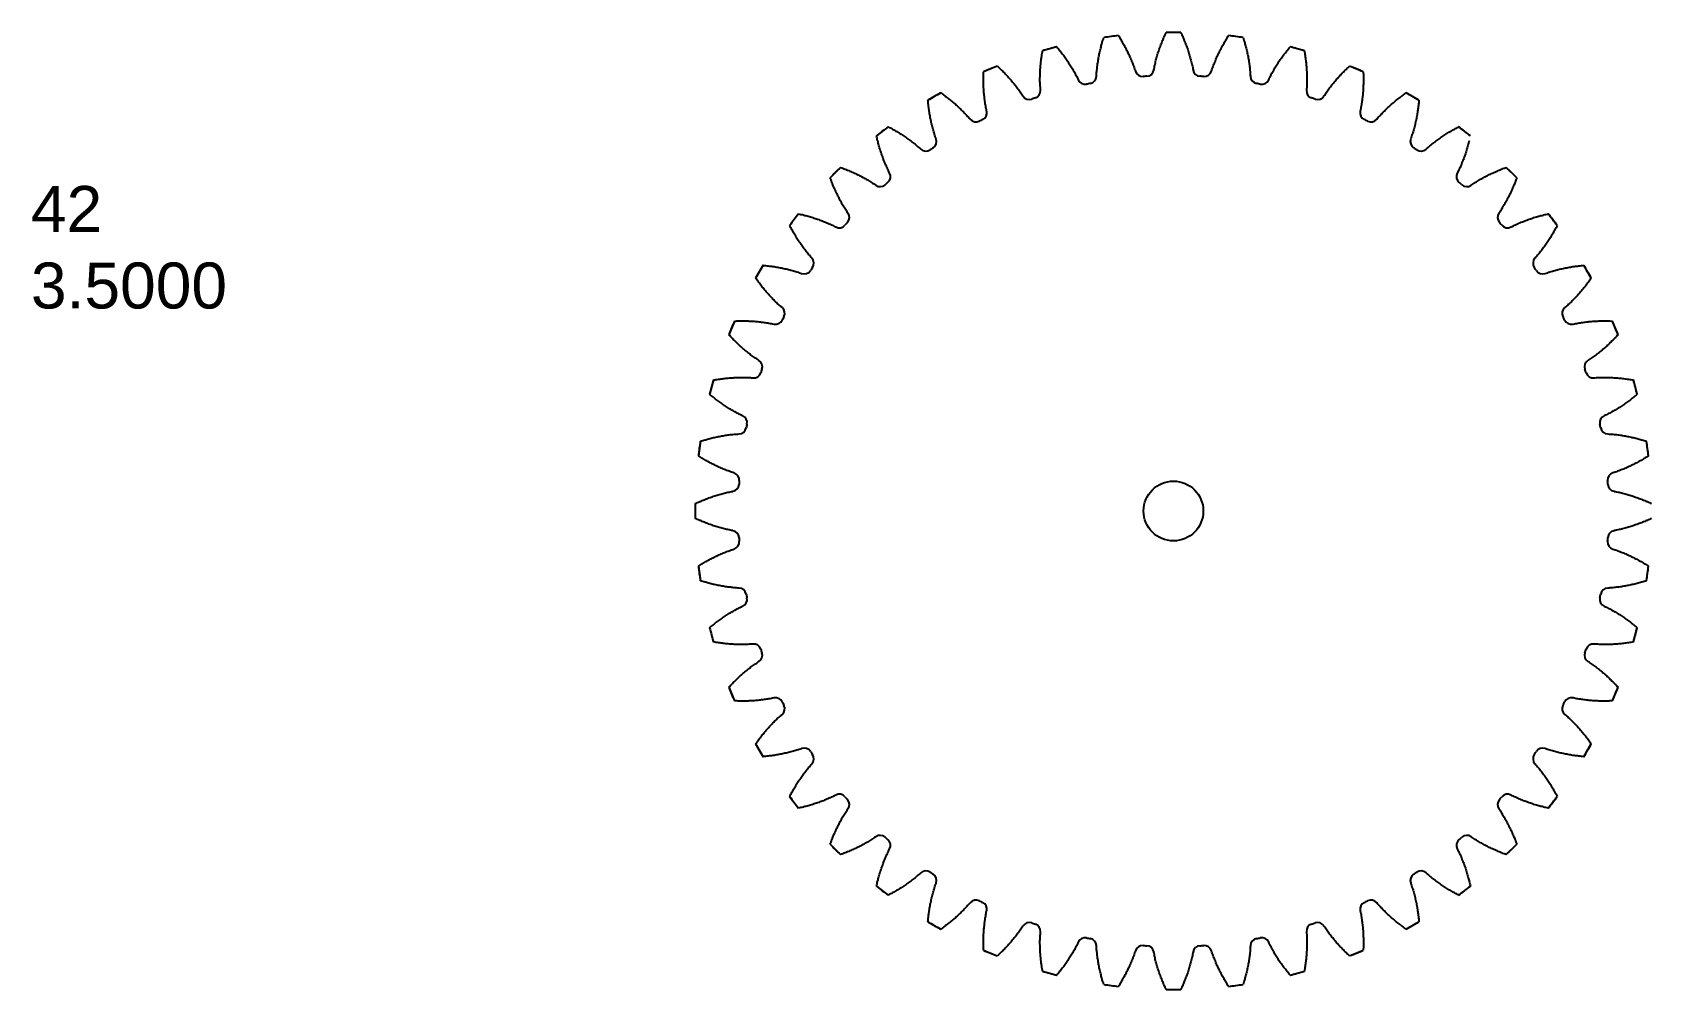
# Model space of a CAD drawing. Header units: inches. Extents: x 0.9 to 97.5, y -1.2 to 16.7.
# Drawn here: x 39.53 to 46.59, y 11.19 to 15.36 of the extents above; entities that cross this region are included whole.
import ezdxf

# ---------------------------------------------------------------- set-up
doc = ezdxf.new("R2010")
doc.units = ezdxf.units.IN
doc.header["$MEASUREMENT"] = 0
doc.styles.get("Standard").update_dxf_attribs({"font": 'arial.ttf'})

msp = doc.modelspace()

# ---------------------------------------------------------------- linework, layer by layer
at = {"color": 7, "linetype": 'Continuous'}
for p, q in [((44.2642, 15.3469), (44.2004, 15.3385)), ((44.5364, 15.3605), (44.472, 15.3605)), ((44.808, 15.3385), (44.7442, 15.3469)), ((43.9962, 15.2979), (43.934, 15.2812)), ((45.0745, 15.2812), (45.0123, 15.2979)), ((43.7368, 15.2143), (43.6773, 15.1896)), ((45.3311, 15.1896), (45.2716, 15.2143)), ((43.4906, 15.0975), (43.4348, 15.0653)), ((45.5736, 15.0653), (45.5179, 15.0975)), ((43.2617, 14.9497), (43.2106, 14.9104)), ((45.7979, 14.9104), (45.7468, 14.9497)), ((43.054, 14.7732), (43.0085, 14.7276)), ((46, 14.7276), (45.9544, 14.7732)), ((46.1764, 14.52), (46.1372, 14.5711)), ((42.7163, 14.3469), (42.6841, 14.2911)), ((46.3243, 14.2911), (46.2921, 14.3469)), ((42.592, 14.1043), (42.5674, 14.0448)), ((46.4411, 14.0448), (46.4164, 14.1043)), ((42.5004, 13.8477), (42.4838, 13.7855)), ((46.5247, 13.7855), (46.508, 13.8477)), ((42.4432, 13.5813), (42.4347, 13.5174)), ((46.5737, 13.5174), (46.5653, 13.5813)), ((42.4347, 13.0375), (42.4432, 12.9736)), ((46.5653, 12.9736), (46.5737, 13.0375)), ((46.508, 12.7072), (46.5247, 12.7694)), ((42.5674, 12.51), (42.592, 12.4505)), ((46.4164, 12.4505), (46.4411, 12.51)), ((42.6841, 12.2638), (42.7163, 12.208)), ((46.2921, 12.208), (46.3243, 12.2638)), ((42.832, 12.0349), (42.8712, 11.9838)), ((46.1372, 11.9838), (46.1764, 12.0349)), ((43.0085, 11.8272), (43.054, 11.7817)), ((45.9544, 11.7817), (46, 11.8272)), ((43.2106, 11.6444), (43.2617, 11.6052)), ((45.7468, 11.6052), (45.7979, 11.6444)), ((43.4348, 11.4895), (43.4906, 11.4573)), ((45.5179, 11.4573), (45.5736, 11.4895)), ((43.6773, 11.3652), (43.7368, 11.3406)), ((45.2716, 11.3406), (45.3311, 11.3652)), ((43.934, 11.2737), (43.9962, 11.257)), ((44.2004, 11.2164), (44.2642, 11.208)), ((44.7442, 11.208), (44.808, 11.2164)), ((45.0123, 11.257), (45.0745, 11.2737)), ((44.472, 11.1943), (44.5364, 11.1943))]:
    msp.add_line(p, q, dxfattribs=at)
msp.add_circle((44.5042, 13.2774), 0.13)
for centre, radius, start, end in [((44.5042, 13.2774), 2.0833, 96.6143, 98.3857), ((44.5042, 13.2774), 2.0833, 89.1143, 90.8857), ((44.5042, 13.2774), 2.0833, 81.6143, 83.3857), ((44.5042, 13.2774), 2.0833, 104.1143, 105.8857), ((44.5042, 13.2774), 2.0833, 74.1143, 75.8857), ((44.5042, 13.2774), 2.0833, 111.6143, 113.3857), ((44.1363, 15.1705), 0.0325, 280.9984, 357.54899), ((44.3696, 15.2012), 0.0325, 197.45101, 274.0016), ((44.5042, 13.2774), 1.896, 93.4984, 94.0016), ((44.3865, 15.2023), 0.0325, 273.4984, 350.04899), ((44.6219, 15.2023), 0.0325, 189.95101, 266.5016), ((44.5042, 13.2774), 1.896, 85.9984, 86.5016), ((44.6388, 15.2012), 0.0325, 265.9984, 342.54899), ((44.8721, 15.1705), 0.0325, 182.45101, 259.0016), ((44.5042, 13.2774), 2.0833, 66.6143, 68.3857), ((44.5042, 13.2774), 2.0833, 119.1143, 120.8857), ((43.8923, 15.1063), 0.0325, 288.4984, 5.04899), ((44.1197, 15.1672), 0.0325, 204.95101, 281.5016), ((44.5042, 13.2774), 1.896, 100.9984, 101.5016), ((44.5042, 13.2774), 1.896, 78.4984, 79.0016), ((44.8887, 15.1672), 0.0325, 258.4984, 335.04899), ((45.1161, 15.1063), 0.0325, 174.95101, 251.5016), ((44.5042, 13.2774), 2.0833, 59.1143, 60.8857), ((43.8763, 15.1008), 0.0325, 212.45101, 289.0016), ((44.5042, 13.2774), 1.896, 108.4984, 109.0016), ((44.5042, 13.2774), 1.896, 70.9984, 71.5016), ((45.1321, 15.1008), 0.0325, 250.9984, 327.54899), ((43.6437, 15.0033), 0.0325, 219.95101, 296.5016), ((44.5042, 13.2774), 1.896, 115.9984, 116.5016), ((43.6589, 15.0108), 0.0325, 295.9984, 12.54899), ((45.3496, 15.0108), 0.0325, 167.45101, 244.0016), ((44.5042, 13.2774), 1.896, 63.4984, 64.0016), ((45.3648, 15.0033), 0.0325, 243.4984, 320.04899), ((44.5042, 13.2774), 2.0833, 126.6143, 128.3857), ((43.4399, 14.8856), 0.0325, 303.4984, 20.04899), ((45.5686, 14.8856), 0.0325, 159.95101, 236.5016), ((44.5042, 13.2774), 2.0833, 51.6143, 53.3857), ((43.4258, 14.8762), 0.0325, 227.45101, 304.0016), ((44.5042, 13.2774), 1.896, 123.4984, 124.0016), ((44.5042, 13.2774), 1.896, 55.9984, 56.5016), ((45.5827, 14.8762), 0.0325, 235.9984, 312.54899), ((44.5042, 13.2774), 2.0833, 134.1143, 135.8857), ((43.239, 14.7329), 0.0325, 310.9984, 27.54899), ((45.7694, 14.7329), 0.0325, 152.45101, 229.0016), ((44.5042, 13.2774), 2.0833, 44.1143, 45.8857), ((43.2263, 14.7218), 0.0325, 234.95101, 311.5016), ((44.5042, 13.2774), 1.896, 130.9984, 131.5016), ((44.5042, 13.2774), 1.896, 48.4984, 49.0016), ((45.7821, 14.7218), 0.0325, 228.4984, 305.04899), ((44.5042, 13.2774), 2.0833, 141.6143, 143.3857), ((44.5042, 13.2774), 1.896, 138.4984, 139.0016), ((43.0599, 14.5553), 0.0325, 318.4984, 35.04899), ((45.9485, 14.5553), 0.0325, 144.95101, 221.5016), ((44.5042, 13.2774), 1.896, 40.9984, 41.5016), ((44.5042, 13.2774), 2.0833, 36.6143, 38.3857), ((43.0487, 14.5426), 0.0325, 242.45101, 319.0016), ((45.9597, 14.5426), 0.0325, 220.9984, 297.54899), ((44.5042, 13.2774), 2.0833, 149.1143, 150.8857), ((42.896, 14.3418), 0.0325, 249.95101, 326.5016), ((44.5042, 13.2774), 1.896, 145.9984, 146.5016), ((42.9054, 14.3559), 0.0325, 325.9984, 42.54899), ((46.103, 14.3559), 0.0325, 137.45101, 214.0016), ((44.5042, 13.2774), 1.896, 33.4984, 34.0016), ((46.1124, 14.3418), 0.0325, 213.4984, 290.04899), ((44.5042, 13.2774), 2.0833, 29.1143, 30.8857), ((42.7709, 14.1228), 0.0325, 257.45101, 334.0016), ((42.7784, 14.138), 0.0325, 333.4984, 50.04899), ((44.5042, 13.2774), 1.896, 153.4984, 154.0016), ((46.2301, 14.138), 0.0325, 129.95101, 206.5016), ((44.5042, 13.2774), 1.896, 25.9984, 26.5016), ((46.2376, 14.1228), 0.0325, 205.9984, 282.54899), ((44.5042, 13.2774), 2.0833, 156.6143, 158.3857), ((44.5042, 13.2774), 2.0833, 21.6143, 23.3857), ((42.6808, 13.9053), 0.0325, 340.9984, 57.54899), ((46.3276, 13.9053), 0.0325, 122.45101, 199.0016), ((44.5042, 13.2774), 2.0833, 164.1143, 165.8857), ((42.6754, 13.8893), 0.0325, 264.95101, 341.5016), ((44.5042, 13.2774), 1.896, 160.9984, 161.5016), ((44.5042, 13.2774), 1.896, 18.4984, 19.0016), ((46.3331, 13.8893), 0.0325, 198.4984, 275.04899), ((44.5042, 13.2774), 2.0833, 14.1143, 15.8857), ((42.6144, 13.662), 0.0325, 348.4984, 65.04899), ((46.394, 13.662), 0.0325, 114.95101, 191.5016), ((42.6111, 13.6454), 0.0325, 272.45101, 349.0016), ((44.5042, 13.2774), 1.896, 168.4984, 169.0016), ((44.5042, 13.2774), 1.896, 10.9984, 11.5016), ((46.3973, 13.6454), 0.0325, 190.9984, 267.54899), ((44.5042, 13.2774), 2.0833, 171.6143, 173.3857), ((44.5042, 13.2774), 2.0833, 6.6143, 8.3857), ((42.5804, 13.412), 0.0325, 355.9984, 72.54899), ((44.5042, 13.2774), 1.896, 175.9984, 176.5016), ((46.428, 13.412), 0.0325, 107.45101, 184.0016), ((44.5042, 13.2774), 1.896, 3.4984, 4.0016), ((42.5793, 13.3951), 0.0325, 279.95101, 356.5016), ((46.4291, 13.3951), 0.0325, 183.4984, 260.04899), ((44.5042, 13.2774), 2.0833, 179.1143, 180.8857), ((42.5793, 13.1598), 0.0325, 3.4984, 80.04899), ((46.4291, 13.1598), 0.0325, 99.95101, 176.5016), ((42.5804, 13.1429), 0.0325, 287.45101, 4.0016), ((44.5042, 13.2774), 1.896, 183.4984, 184.0016), ((46.428, 13.1429), 0.0325, 175.9984, 252.54899), ((44.5042, 13.2774), 1.896, 355.9984, 356.5016), ((44.5042, 13.2774), 2.0833, 186.6143, 188.3857), ((44.5042, 13.2774), 2.0833, 351.6143, 353.3857), ((42.6111, 12.9095), 0.0325, 10.9984, 87.54899), ((44.5042, 13.2774), 1.896, 190.9984, 191.5016), ((44.5042, 13.2774), 1.896, 348.4984, 349.0016), ((46.3973, 12.9095), 0.0325, 92.45101, 169.0016), ((42.6144, 12.8929), 0.0325, 294.95101, 11.5016), ((46.394, 12.8929), 0.0325, 168.4984, 245.04899), ((44.5042, 13.2774), 2.0833, 194.1143, 195.8857), ((44.5042, 13.2774), 2.0833, 344.1143, 345.8857), ((42.6754, 12.6656), 0.0325, 18.4984, 95.04899), ((46.3331, 12.6656), 0.0325, 84.95101, 161.5016), ((42.6808, 12.6495), 0.0325, 302.45101, 19.0016), ((44.5042, 13.2774), 1.896, 198.4984, 199.0016), ((46.3276, 12.6495), 0.0325, 160.9984, 237.54899), ((44.5042, 13.2774), 1.896, 340.9984, 341.5016), ((44.5042, 13.2774), 2.0833, 201.6143, 203.3857), ((44.5042, 13.2774), 2.0833, 336.6143, 338.3857), ((42.7709, 12.4321), 0.0325, 25.9984, 102.54899), ((42.7784, 12.4169), 0.0325, 309.95101, 26.5016), ((44.5042, 13.2774), 1.896, 205.9984, 206.5016), ((46.2301, 12.4169), 0.0325, 153.4984, 230.04899), ((44.5042, 13.2774), 1.896, 333.4984, 334.0016), ((46.2376, 12.4321), 0.0325, 77.45101, 154.0016), ((44.5042, 13.2774), 2.0833, 209.1143, 210.8857), ((42.896, 12.2131), 0.0325, 33.4984, 110.04899), ((44.5042, 13.2774), 1.896, 213.4984, 214.0016), ((42.9054, 12.199), 0.0325, 317.45101, 34.0016), ((46.103, 12.199), 0.0325, 145.9984, 222.54899), ((44.5042, 13.2774), 1.896, 325.9984, 326.5016), ((46.1124, 12.2131), 0.0325, 69.95101, 146.5016), ((44.5042, 13.2774), 2.0833, 329.1143, 330.8857), ((44.5042, 13.2774), 2.0833, 216.6143, 218.3857), ((43.0487, 12.0123), 0.0325, 40.9984, 117.54899), ((44.5042, 13.2774), 1.896, 220.9984, 221.5016), ((43.0599, 11.9995), 0.0325, 324.95101, 41.5016), ((45.9485, 11.9995), 0.0325, 138.4984, 215.04899), ((44.5042, 13.2774), 1.896, 318.4984, 319.0016), ((45.9597, 12.0123), 0.0325, 62.45101, 139.0016), ((44.5042, 13.2774), 2.0833, 321.6143, 323.3857), ((43.2263, 11.8331), 0.0325, 48.4984, 125.04899), ((44.5042, 13.2774), 1.896, 228.4984, 229.0016), ((44.5042, 13.2774), 1.896, 310.9984, 311.5016), ((45.7821, 11.8331), 0.0325, 54.95101, 131.5016), ((44.5042, 13.2774), 2.0833, 224.1143, 225.8857), ((43.239, 11.8219), 0.0325, 332.45101, 49.0016), ((45.7694, 11.8219), 0.0325, 130.9984, 207.54899), ((44.5042, 13.2774), 2.0833, 314.1143, 315.8857), ((43.4258, 11.6787), 0.0325, 55.9984, 132.54899), ((45.5827, 11.6787), 0.0325, 47.45101, 124.0016), ((44.5042, 13.2774), 2.0833, 231.6143, 233.3857), ((44.5042, 13.2774), 1.896, 235.9984, 236.5016), ((43.4399, 11.6693), 0.0325, 339.95101, 56.5016), ((45.5686, 11.6693), 0.0325, 123.4984, 200.04899), ((44.5042, 13.2774), 1.896, 303.4984, 304.0016), ((44.5042, 13.2774), 2.0833, 306.6143, 308.3857), ((43.6437, 11.5516), 0.0325, 63.4984, 140.04899), ((44.5042, 13.2774), 1.896, 243.4984, 244.0016), ((43.6589, 11.5441), 0.0325, 347.45101, 64.0016), ((45.3496, 11.5441), 0.0325, 115.9984, 192.54899), ((44.5042, 13.2774), 1.896, 295.9984, 296.5016), ((45.3648, 11.5516), 0.0325, 39.95101, 116.5016), ((44.5042, 13.2774), 2.0833, 239.1143, 240.8857), ((43.8763, 11.454), 0.0325, 70.9984, 147.54899), ((44.5042, 13.2774), 1.896, 250.9984, 251.5016), ((43.8923, 11.4486), 0.0325, 354.95101, 71.5016), ((45.1161, 11.4486), 0.0325, 108.4984, 185.04899), ((44.5042, 13.2774), 1.896, 288.4984, 289.0016), ((45.1321, 11.454), 0.0325, 32.45101, 109.0016), ((44.5042, 13.2774), 2.0833, 299.1143, 300.8857), ((44.5042, 13.2774), 2.0833, 246.6143, 248.3857), ((44.1197, 11.3877), 0.0325, 78.4984, 155.04899), ((44.5042, 13.2774), 1.896, 258.4984, 259.0016), ((44.1363, 11.3844), 0.0325, 2.45101, 79.0016), ((44.3696, 11.3536), 0.0325, 85.9984, 162.54899), ((44.5042, 13.2774), 1.896, 265.9984, 266.5016), ((44.3865, 11.3525), 0.0325, 9.95101, 86.5016), ((44.6219, 11.3525), 0.0325, 93.4984, 170.04899), ((44.5042, 13.2774), 1.896, 273.4984, 274.0016), ((44.6388, 11.3536), 0.0325, 17.45101, 94.0016), ((44.8721, 11.3844), 0.0325, 100.9984, 177.54899), ((44.5042, 13.2774), 1.896, 280.9984, 281.5016), ((44.8887, 11.3877), 0.0325, 24.95101, 101.5016), ((44.5042, 13.2774), 2.0833, 291.6143, 293.3857), ((44.5042, 13.2774), 2.0833, 254.1143, 255.8857), ((44.5042, 13.2774), 2.0833, 261.6143, 263.3857), ((44.5042, 13.2774), 2.0833, 276.6143, 278.3857), ((44.5042, 13.2774), 2.0833, 284.1143, 285.8857), ((44.5042, 13.2774), 2.0833, 269.1143, 270.8857)]:
    msp.add_arc(centre, radius, start, end, dxfattribs=at)
for points, start_tangent, end_tangent in [([(44.1688, 15.1691), (44.1688, 15.1699), (44.1703, 15.1913), (44.1726, 15.2127), (44.1756, 15.234), (44.1792, 15.2552), (44.1836, 15.2762), (44.1887, 15.2971), (44.1939, 15.3165)], (0.003204, 0.074859), (0.020297, 0.072085)), ([(44.1939, 15.3165), (44.1943, 15.3179), (44.2004, 15.3385)], (0.003114, 0.01106), (0.003385, 0.01098)), ([(44.2642, 15.3469), (44.2755, 15.3286), (44.2762, 15.3273)], (0.006112, -0.00973), (0.005871, -0.009877)), ([(44.2762, 15.3273), (44.2863, 15.31), (44.2965, 15.2911), (44.3062, 15.2719), (44.3153, 15.2524), (44.3237, 15.2326), (44.3314, 15.2125), (44.3384, 15.1922), (44.3386, 15.1915)], (0.038263, -0.064376), (0.02247, -0.071479)), ([(44.4185, 15.1967), (44.4187, 15.1975), (44.423, 15.2185), (44.428, 15.2394), (44.4337, 15.2601), (44.4402, 15.2807), (44.4473, 15.301), (44.455, 15.321), (44.4627, 15.3395)], (0.012948, 0.0738), (0.029532, 0.068819)), ([(44.4627, 15.3395), (44.4633, 15.3409), (44.472, 15.3605)], (0.004531, 0.010559), (0.004789, 0.010444)), ([(44.5364, 15.3605), (44.5452, 15.3409), (44.5457, 15.3395)], (0.004789, -0.010444), (0.004531, -0.010559)), ([(44.5457, 15.3395), (44.5534, 15.321), (44.5612, 15.301), (44.5683, 15.2807), (44.5747, 15.2601), (44.5804, 15.2394), (44.5855, 15.2185), (44.5898, 15.1975), (44.5899, 15.1967)], (0.029532, -0.068819), (0.012948, -0.0738)), ([(44.6698, 15.1915), (44.67, 15.1922), (44.677, 15.2125), (44.6848, 15.2326), (44.6931, 15.2524), (44.7022, 15.2719), (44.7119, 15.2911), (44.7222, 15.31), (44.7322, 15.3273)], (0.02247, 0.071479), (0.038263, 0.064376)), ([(44.7322, 15.3273), (44.733, 15.3286), (44.7442, 15.3469)], (0.005871, 0.009877), (0.006112, 0.00973)), ([(44.808, 15.3385), (44.8141, 15.3179), (44.8145, 15.3165)], (0.003385, -0.01098), (0.003114, -0.01106)), ([(44.8145, 15.3165), (44.8197, 15.2971), (44.8248, 15.2762), (44.8292, 15.2552), (44.8329, 15.234), (44.8359, 15.2127), (44.8381, 15.1913), (44.8396, 15.1699), (44.8397, 15.1691)], (0.020297, -0.072085), (0.003204, -0.074859)), ([(43.9247, 15.1092), (43.9247, 15.1099), (43.9234, 15.1314), (43.9228, 15.1528), (43.923, 15.1743), (43.9239, 15.1958), (43.9255, 15.2173), (43.9278, 15.2387), (43.9304, 15.2585)], (-0.006594, 0.074637), (0.010714, 0.074118)), ([(43.9304, 15.2585), (43.9306, 15.26), (43.934, 15.2812)], (0.001644, 0.011372), (0.001923, 0.011328)), ([(43.9962, 15.2979), (44.0097, 15.2812), (44.0106, 15.28)], (0.007329, -0.008849), (0.00711, -0.009027)), ([(44.0106, 15.28), (44.0228, 15.2641), (44.0355, 15.2467), (44.0476, 15.229), (44.0591, 15.2108), (44.07, 15.1923), (44.0803, 15.1734), (44.0899, 15.1542), (44.0902, 15.1535)], (0.046338, -0.058831), (0.031608, -0.067934)), ([(44.9182, 15.1535), (44.9185, 15.1542), (44.9281, 15.1734), (44.9384, 15.1923), (44.9493, 15.2108), (44.9608, 15.229), (44.9729, 15.2467), (44.9856, 15.2641), (44.9978, 15.28)], (0.031608, 0.067934), (0.046338, 0.058831)), ([(44.9978, 15.28), (44.9987, 15.2812), (45.0123, 15.2979)], (0.00711, 0.009027), (0.007329, 0.008849)), ([(45.0745, 15.2812), (45.0778, 15.26), (45.078, 15.2585)], (0.001923, -0.011328), (0.001644, -0.011372)), ([(45.078, 15.2585), (45.0807, 15.2387), (45.0829, 15.2173), (45.0845, 15.1958), (45.0854, 15.1743), (45.0856, 15.1528), (45.0851, 15.1314), (45.0838, 15.1099), (45.0837, 15.1092)], (0.010714, -0.074118), (-0.006594, -0.074637)), ([(43.6906, 15.0178), (43.6904, 15.0186), (43.6863, 15.0397), (43.683, 15.0609), (43.6804, 15.0823), (43.6784, 15.1037), (43.6772, 15.1251), (43.6767, 15.1466), (43.6767, 15.1667)], (-0.01628, 0.073137), (0.000948, 0.074882)), ([(43.6767, 15.1667), (43.6767, 15.1681), (43.6773, 15.1896)], (0.000146, 0.011489), (0.000428, 0.011482)), ([(43.7368, 15.2143), (43.7524, 15.1995), (43.7535, 15.1984)], (0.008422, -0.007816), (0.008227, -0.008021)), ([(43.7535, 15.1984), (43.7676, 15.1843), (43.7825, 15.1687), (43.7968, 15.1527), (43.8106, 15.1362), (43.8238, 15.1192), (43.8364, 15.1019), (43.8485, 15.084), (43.8489, 15.0834)], (0.05362, -0.052279), (0.040204, -0.063227)), ([(45.1595, 15.0834), (45.16, 15.084), (45.172, 15.1019), (45.1846, 15.1192), (45.1979, 15.1362), (45.2117, 15.1527), (45.226, 15.1687), (45.2408, 15.1843), (45.255, 15.1984)], (0.040204, 0.063227), (0.05362, 0.052279)), ([(45.255, 15.1984), (45.256, 15.1995), (45.2716, 15.2143)], (0.008227, 0.008021), (0.008422, 0.007816)), ([(45.3317, 15.1667), (45.3317, 15.1466), (45.3312, 15.1251), (45.33, 15.1037), (45.3281, 15.0823), (45.3254, 15.0609), (45.3221, 15.0397), (45.318, 15.0186), (45.3178, 15.0178)], (0.000948, -0.074882), (-0.01628, -0.073137)), ([(45.3311, 15.1896), (45.3317, 15.1681), (45.3317, 15.1667)], (0.000428, -0.011482), (0.000146, -0.011489)), ([(43.4906, 15.0975), (43.508, 15.0849), (43.5091, 15.084)], (0.00937, -0.00665), (0.009204, -0.006879)), ([(45.4993, 15.084), (45.5005, 15.0849), (45.5179, 15.0975)], (0.009204, 0.006879), (0.00937, 0.00665)), ([(43.4372, 15.0425), (43.437, 15.0439), (43.4348, 15.0653)], (-0.001355, 0.01141), (-0.001074, 0.01144)), ([(43.4704, 14.8968), (43.4701, 14.8975), (43.4633, 14.9178), (43.4572, 14.9385), (43.4518, 14.9593), (43.4471, 14.9803), (43.4431, 15.0014), (43.4398, 15.0226), (43.4372, 15.0425)], (-0.025687, 0.070387), (-0.008834, 0.074366)), ([(43.5091, 15.084), (43.525, 15.0718), (43.5418, 15.0583), (43.5581, 15.0443), (43.5739, 15.0297), (43.5892, 15.0147), (43.604, 14.9991), (43.6183, 14.983), (43.6188, 14.9824)], (0.059986, -0.044833), (0.048113, -0.057439)), ([(45.3897, 14.9824), (45.3901, 14.983), (45.4044, 14.9991), (45.4192, 15.0147), (45.4345, 15.0297), (45.4504, 15.0443), (45.4667, 15.0583), (45.4834, 15.0718), (45.4993, 15.084)], (0.048113, 0.057439), (0.059986, 0.044833)), ([(45.5712, 15.0425), (45.5686, 15.0226), (45.5653, 15.0014), (45.5613, 14.9803), (45.5566, 14.9593), (45.5512, 14.9385), (45.5451, 14.9178), (45.5383, 14.8975), (45.5381, 14.8968)], (-0.008834, -0.074366), (-0.025687, -0.070387)), ([(45.5736, 15.0653), (45.5714, 15.0439), (45.5712, 15.0425)], (-0.001074, -0.01144), (-0.001355, -0.01141)), ([(43.216, 14.8881), (43.2156, 14.8895), (43.2106, 14.9104)], (-0.002833, 0.011136), (-0.002558, 0.011201)), ([(43.2679, 14.748), (43.2675, 14.7486), (43.2581, 14.7679), (43.2494, 14.7876), (43.2413, 14.8075), (43.2339, 14.8277), (43.2272, 14.8481), (43.2211, 14.8688), (43.216, 14.8881)], (-0.034654, 0.066432), (-0.018465, 0.072576)), ([(43.2617, 14.9497), (43.2806, 14.9394), (43.2818, 14.9387)], (0.010158, -0.00537), (0.010023, -0.005619)), ([(43.2818, 14.9387), (43.2992, 14.9287), (43.3175, 14.9175), (43.3355, 14.9057), (43.3531, 14.8933), (43.3703, 14.8804), (43.387, 14.8669), (43.4032, 14.8528), (43.4038, 14.8523)], (0.065324, -0.03662), (0.055199, -0.050667)), ([(45.6046, 14.8523), (45.6052, 14.8528), (45.6214, 14.8669), (45.6381, 14.8804), (45.6553, 14.8933), (45.6729, 14.9057), (45.6909, 14.9175), (45.7092, 14.9287), (45.7266, 14.9387)], (0.055199, 0.050667), (0.065324, 0.03662)), ([(45.7266, 14.9387), (45.7279, 14.9394), (45.7468, 14.9497)], (0.010023, 0.005619), (0.010158, 0.00537)), ([(45.7925, 14.8881), (45.7873, 14.8688), (45.7812, 14.8481), (45.7745, 14.8277), (45.7671, 14.8075), (45.7591, 14.7876), (45.7503, 14.7679), (45.7409, 14.7486), (45.7406, 14.748)], (-0.018465, -0.072576), (-0.034654, -0.066432)), ([(43.054, 14.7732), (43.0741, 14.7655), (43.0755, 14.7649)], (0.010772, -0.003999), (0.01067, -0.004262)), ([(43.0755, 14.7649), (43.094, 14.7573), (43.1136, 14.7485), (43.133, 14.7392), (43.1521, 14.7293), (43.1708, 14.7187), (43.1891, 14.7074), (43.207, 14.6956), (43.2076, 14.6951)], (0.069545, -0.02778), (0.06134, -0.043029)), ([(45.8008, 14.6951), (45.8014, 14.6956), (45.8193, 14.7074), (45.8377, 14.7187), (45.8564, 14.7293), (45.8754, 14.7392), (45.8948, 14.7485), (45.9145, 14.7573), (45.933, 14.7649)], (0.06134, 0.043029), (0.069545, 0.02778)), ([(45.933, 14.7649), (45.9343, 14.7655), (45.9544, 14.7732)], (0.01067, 0.004262), (0.010772, 0.003999)), ([(43.0167, 14.7062), (43.0162, 14.7076), (43.0085, 14.7276)], (-0.004262, 0.01067), (-0.003999, 0.010772)), ([(43.0865, 14.574), (43.0861, 14.5746), (43.0742, 14.5925), (43.063, 14.6109), (43.0524, 14.6296), (43.0424, 14.6486), (43.0331, 14.668), (43.0244, 14.6877), (43.0167, 14.7062)], (-0.043029, 0.06134), (-0.02778, 0.069545)), ([(45.9917, 14.7062), (45.9841, 14.6877), (45.9753, 14.668), (45.966, 14.6486), (45.956, 14.6296), (45.9454, 14.6109), (45.9342, 14.5925), (45.9224, 14.5746), (45.9219, 14.574)], (-0.02778, -0.069545), (-0.043029, -0.06134)), ([(46, 14.7276), (45.9922, 14.7076), (45.9917, 14.7062)], (-0.003999, -0.010772), (-0.004262, -0.01067)), ([(42.8712, 14.5711), (42.8921, 14.5661), (42.8935, 14.5657)], (0.011201, -0.002558), (0.011136, -0.002833)), ([(42.8935, 14.5657), (42.9129, 14.5605), (42.9335, 14.5544), (42.9539, 14.5477), (42.9741, 14.5403), (42.9941, 14.5323), (43.0137, 14.5235), (43.033, 14.5141), (43.0337, 14.5138)], (0.072576, -0.018465), (0.066432, -0.034654)), ([(45.9747, 14.5138), (45.9754, 14.5141), (45.9947, 14.5235), (46.0144, 14.5323), (46.0343, 14.5403), (46.0545, 14.5477), (46.0749, 14.5544), (46.0955, 14.5605), (46.1149, 14.5657)], (0.066432, 0.034654), (0.072576, 0.018465)), ([(46.1149, 14.5657), (46.1163, 14.5661), (46.1372, 14.5711)], (0.011136, 0.002833), (0.011201, 0.002558)), ([(42.843, 14.4998), (42.8423, 14.5011), (42.832, 14.52)], (-0.005619, 0.010023), (-0.00537, 0.010158)), ([(42.9294, 14.3779), (42.9289, 14.3784), (42.9148, 14.3946), (42.9013, 14.4114), (42.8883, 14.4285), (42.876, 14.4461), (42.8642, 14.4641), (42.853, 14.4824), (42.843, 14.4998)], (-0.050667, 0.055199), (-0.03662, 0.065324)), ([(46.1655, 14.4998), (46.1555, 14.4824), (46.1443, 14.4641), (46.1325, 14.4461), (46.1201, 14.4285), (46.1072, 14.4114), (46.0936, 14.3946), (46.0795, 14.3784), (46.079, 14.3779)], (-0.03662, -0.065324), (-0.050667, -0.055199)), ([(46.1764, 14.52), (46.1662, 14.5011), (46.1655, 14.4998)], (-0.00537, -0.010158), (-0.005619, -0.010023)), ([(42.7163, 14.3469), (42.7377, 14.3446), (42.7392, 14.3444)], (0.01144, -0.001074), (0.01141, -0.001355)), ([(42.7392, 14.3444), (42.759, 14.3418), (42.7803, 14.3385), (42.8014, 14.3345), (42.8224, 14.3298), (42.8432, 14.3244), (42.8638, 14.3183), (42.8842, 14.3115), (42.8849, 14.3113)], (0.074366, -0.008834), (0.070387, -0.025687)), ([(46.1235, 14.3113), (46.1242, 14.3115), (46.1446, 14.3183), (46.1652, 14.3244), (46.1861, 14.3298), (46.207, 14.3345), (46.2282, 14.3385), (46.2494, 14.3418), (46.2693, 14.3444)], (0.070387, 0.025687), (0.074366, 0.008834)), ([(46.2693, 14.3444), (46.2707, 14.3446), (46.2921, 14.3469)], (0.01141, 0.001355), (0.01144, 0.001074)), ([(42.6976, 14.2725), (42.6968, 14.2737), (42.6841, 14.2911)], (-0.006879, 0.009204), (-0.00665, 0.00937)), ([(42.7992, 14.1629), (42.7987, 14.1634), (42.7826, 14.1776), (42.767, 14.1924), (42.7519, 14.2078), (42.7373, 14.2236), (42.7233, 14.2399), (42.7098, 14.2566), (42.6976, 14.2725)], (-0.057439, 0.048113), (-0.044833, 0.059986)), ([(46.3108, 14.2725), (46.2986, 14.2566), (46.2851, 14.2399), (46.2711, 14.2236), (46.2565, 14.2078), (46.2415, 14.1924), (46.2259, 14.1776), (46.2098, 14.1634), (46.2092, 14.1629)], (-0.044833, -0.059986), (-0.057439, -0.048113)), ([(46.3243, 14.2911), (46.3117, 14.2737), (46.3108, 14.2725)], (-0.00665, -0.00937), (-0.006879, -0.009204)), ([(42.5832, 14.0282), (42.5822, 14.0292), (42.5674, 14.0448)], (-0.008021, 0.008227), (-0.007816, 0.008422)), ([(42.592, 14.1043), (42.6135, 14.1049), (42.615, 14.1049)], (0.011482, 0.000428), (0.011489, 0.000146)), ([(42.615, 14.1049), (42.635, 14.1049), (42.6565, 14.1044), (42.678, 14.1032), (42.6994, 14.1013), (42.7207, 14.0987), (42.742, 14.0953), (42.7631, 14.0912), (42.7638, 14.0911)], (0.074882, 0.000948), (0.073137, -0.01628)), ([(46.2446, 14.0911), (46.2454, 14.0912), (46.2665, 14.0953), (46.2877, 14.0987), (46.309, 14.1013), (46.3305, 14.1032), (46.3519, 14.1044), (46.3734, 14.1049), (46.3934, 14.1049)], (0.073137, 0.01628), (0.074882, -0.000948)), ([(46.3934, 14.1049), (46.3949, 14.1049), (46.4164, 14.1043)], (0.011489, -0.000146), (0.011482, -0.000428)), ([(46.4411, 14.0448), (46.4263, 14.0292), (46.4252, 14.0282)], (-0.007816, -0.008422), (-0.008021, -0.008227)), ([(42.6982, 13.9328), (42.6976, 13.9332), (42.6798, 13.9452), (42.6624, 13.9579), (42.6455, 13.9711), (42.629, 13.9849), (42.6129, 13.9992), (42.5974, 14.014), (42.5832, 14.0282)], (-0.063227, 0.040204), (-0.052279, 0.05362)), ([(46.4252, 14.0282), (46.4111, 14.014), (46.3955, 13.9992), (46.3795, 13.9849), (46.363, 13.9711), (46.346, 13.9579), (46.3286, 13.9452), (46.3108, 13.9332), (46.3102, 13.9328)], (-0.052279, -0.05362), (-0.063227, -0.040204)), ([(42.5004, 13.8477), (42.5217, 13.851), (42.5231, 13.8513)], (0.011328, 0.001923), (0.011372, 0.001644)), ([(42.5231, 13.8513), (42.543, 13.8539), (42.5644, 13.8562), (42.5858, 13.8578), (42.6073, 13.8587), (42.6288, 13.8588), (42.6503, 13.8583), (42.6718, 13.857), (42.6725, 13.8569)], (0.074118, 0.010714), (0.074637, -0.006594)), ([(46.3359, 13.8569), (46.3367, 13.857), (46.3581, 13.8583), (46.3796, 13.8588), (46.4011, 13.8587), (46.4226, 13.8578), (46.4441, 13.8562), (46.4654, 13.8539), (46.4853, 13.8513)], (0.074637, 0.006594), (0.074118, -0.010714)), ([(46.4853, 13.8513), (46.4867, 13.851), (46.508, 13.8477)], (0.011372, -0.001644), (0.011328, -0.001923)), ([(42.5016, 13.771), (42.5005, 13.7719), (42.4838, 13.7855)], (-0.009027, 0.00711), (-0.008849, 0.007329)), ([(42.6282, 13.6914), (42.6275, 13.6917), (42.6082, 13.7014), (42.5894, 13.7116), (42.5708, 13.7225), (42.5527, 13.734), (42.5349, 13.7462), (42.5175, 13.7588), (42.5016, 13.771)], (-0.067934, 0.031608), (-0.058831, 0.046338)), ([(46.5068, 13.771), (46.4909, 13.7588), (46.4735, 13.7462), (46.4558, 13.734), (46.4376, 13.7225), (46.4191, 13.7116), (46.4002, 13.7014), (46.381, 13.6917), (46.3803, 13.6914)], (-0.058831, -0.046338), (-0.067934, -0.031608)), ([(46.5247, 13.7855), (46.5079, 13.7719), (46.5068, 13.771)], (-0.008849, -0.007329), (-0.009027, -0.00711)), ([(42.4432, 13.5813), (42.4638, 13.5874), (42.4652, 13.5878)], (0.01098, 0.003385), (0.01106, 0.003114)), ([(42.4652, 13.5878), (42.4845, 13.593), (42.5054, 13.598), (42.5265, 13.6024), (42.5477, 13.6061), (42.569, 13.6091), (42.5903, 13.6113), (42.6118, 13.6128), (42.6125, 13.6129)], (0.072085, 0.020297), (0.074859, 0.003204)), ([(46.3959, 13.6129), (46.3966, 13.6128), (46.4181, 13.6113), (46.4395, 13.6091), (46.4608, 13.6061), (46.482, 13.6024), (46.503, 13.598), (46.5239, 13.593), (46.5432, 13.5878)], (0.074859, -0.003204), (0.072085, -0.020297)), ([(46.5432, 13.5878), (46.5447, 13.5874), (46.5653, 13.5813)], (0.01106, -0.003114), (0.01098, -0.003385)), ([(42.4544, 13.5054), (42.4531, 13.5062), (42.4347, 13.5174)], (-0.009877, 0.005871), (-0.00973, 0.006112)), ([(42.5902, 13.443), (42.5895, 13.4432), (42.5691, 13.4503), (42.5491, 13.458), (42.5293, 13.4664), (42.5098, 13.4754), (42.4906, 13.4851), (42.4717, 13.4954), (42.4544, 13.5054)], (-0.071479, 0.02247), (-0.064376, 0.038263)), ([(46.5541, 13.5054), (46.5367, 13.4954), (46.5179, 13.4851), (46.4987, 13.4754), (46.4792, 13.4664), (46.4594, 13.458), (46.4393, 13.4503), (46.419, 13.4432), (46.4183, 13.443)], (-0.064376, -0.038263), (-0.071479, -0.02247)), ([(46.5737, 13.5174), (46.5553, 13.5062), (46.5541, 13.5054)], (-0.00973, -0.006112), (-0.009877, -0.005871)), ([(42.4421, 13.319), (42.4606, 13.3266), (42.4807, 13.3344), (42.501, 13.3415), (42.5215, 13.3479), (42.5422, 13.3536), (42.5631, 13.3587), (42.5842, 13.363), (42.5849, 13.3631)], (0.068819, 0.029532), (0.0738, 0.012948)), ([(46.4235, 13.3631), (46.4242, 13.363), (46.4453, 13.3587), (46.4662, 13.3536), (46.4869, 13.3479), (46.5074, 13.3415), (46.5277, 13.3344), (46.5478, 13.3266), (46.5663, 13.319)], (0.0738, -0.012948), (0.068819, -0.029532)), ([(42.4211, 13.3096), (42.4408, 13.3184), (42.4421, 13.319)], (0.010444, 0.004789), (0.010559, 0.004531)), ([(46.5663, 13.319), (46.5677, 13.3184), (46.5873, 13.3096)], (0.010559, -0.004531), (0.010444, -0.004789)), ([(42.4421, 13.2359), (42.4408, 13.2365), (42.4211, 13.2452)], (-0.010559, 0.004531), (-0.010444, 0.004789)), ([(42.5849, 13.1918), (42.5842, 13.1919), (42.5631, 13.1962), (42.5422, 13.2012), (42.5215, 13.207), (42.501, 13.2134), (42.4807, 13.2205), (42.4606, 13.2282), (42.4421, 13.2359)], (-0.0738, 0.012948), (-0.068819, 0.029532)), ([(46.5663, 13.2359), (46.5478, 13.2282), (46.5277, 13.2205), (46.5074, 13.2134), (46.4869, 13.207), (46.4662, 13.2012), (46.4453, 13.1962), (46.4242, 13.1919), (46.4235, 13.1918)], (-0.068819, -0.029532), (-0.0738, -0.012948)), ([(46.5873, 13.2452), (46.5677, 13.2365), (46.5663, 13.2359)], (-0.010444, -0.004789), (-0.010559, -0.004531)), ([(42.4544, 13.0494), (42.4717, 13.0595), (42.4906, 13.0698), (42.5098, 13.0794), (42.5293, 13.0885), (42.5491, 13.0969), (42.5691, 13.1046), (42.5895, 13.1116), (42.5902, 13.1118)], (0.064376, 0.038263), (0.071479, 0.02247)), ([(46.4183, 13.1118), (46.419, 13.1116), (46.4393, 13.1046), (46.4594, 13.0969), (46.4792, 13.0885), (46.4987, 13.0794), (46.5179, 13.0698), (46.5367, 13.0595), (46.5541, 13.0494)], (0.071479, -0.02247), (0.064376, -0.038263)), ([(42.4347, 13.0375), (42.4531, 13.0487), (42.4544, 13.0494)], (0.00973, 0.006112), (0.009877, 0.005871)), ([(46.5541, 13.0494), (46.5553, 13.0487), (46.5737, 13.0375)], (0.009877, -0.005871), (0.00973, -0.006112)), ([(42.4652, 12.9671), (42.4638, 12.9675), (42.4432, 12.9736)], (-0.01106, 0.003114), (-0.01098, 0.003385)), ([(42.6125, 12.942), (42.6118, 12.942), (42.5903, 12.9435), (42.569, 12.9458), (42.5477, 12.9488), (42.5265, 12.9525), (42.5054, 12.9569), (42.4845, 12.9619), (42.4652, 12.9671)], (-0.074859, 0.003204), (-0.072085, 0.020297)), ([(46.5432, 12.9671), (46.5239, 12.9619), (46.503, 12.9569), (46.482, 12.9525), (46.4608, 12.9488), (46.4395, 12.9458), (46.4181, 12.9435), (46.3966, 12.942), (46.3959, 12.942)], (-0.072085, -0.020297), (-0.074859, -0.003204)), ([(46.5653, 12.9736), (46.5447, 12.9675), (46.5432, 12.9671)], (-0.01098, -0.003385), (-0.01106, -0.003114)), ([(42.5016, 12.7838), (42.5175, 12.796), (42.5349, 12.8087), (42.5527, 12.8208), (42.5708, 12.8323), (42.5894, 12.8432), (42.6082, 12.8535), (42.6275, 12.8631), (42.6282, 12.8634)], (0.058831, 0.046338), (0.067934, 0.031608)), ([(46.3803, 12.8634), (46.381, 12.8631), (46.4002, 12.8535), (46.4191, 12.8432), (46.4376, 12.8323), (46.4558, 12.8208), (46.4735, 12.8087), (46.4909, 12.796), (46.5068, 12.7838)], (0.067934, -0.031608), (0.058831, -0.046338)), ([(42.4838, 12.7694), (42.5005, 12.7829), (42.5016, 12.7838)], (0.008849, 0.007329), (0.009027, 0.00711)), ([(46.5068, 12.7838), (46.5079, 12.7829), (46.5247, 12.7694)], (0.009027, -0.00711), (0.008849, -0.007329)), ([(42.5231, 12.7036), (42.5217, 12.7038), (42.5004, 12.7072)], (-0.011372, 0.001644), (-0.011328, 0.001923)), ([(42.6725, 12.6979), (42.6718, 12.6979), (42.6503, 12.6966), (42.6288, 12.696), (42.6073, 12.6962), (42.5858, 12.6971), (42.5644, 12.6987), (42.543, 12.701), (42.5231, 12.7036)], (-0.074637, -0.006594), (-0.074118, 0.010714)), ([(46.4853, 12.7036), (46.4654, 12.701), (46.4441, 12.6987), (46.4226, 12.6971), (46.4011, 12.6962), (46.3796, 12.696), (46.3581, 12.6966), (46.3367, 12.6979), (46.3359, 12.6979)], (-0.074118, -0.010714), (-0.074637, 0.006594)), ([(46.508, 12.7072), (46.4867, 12.7038), (46.4853, 12.7036)], (-0.011328, -0.001923), (-0.011372, -0.001644)), ([(42.5832, 12.5267), (42.5974, 12.5408), (42.6129, 12.5557), (42.629, 12.57), (42.6455, 12.5838), (42.6624, 12.597), (42.6798, 12.6097), (42.6976, 12.6217), (42.6982, 12.6221)], (0.052279, 0.05362), (0.063227, 0.040204)), ([(46.3102, 12.6221), (46.3108, 12.6217), (46.3286, 12.6097), (46.346, 12.597), (46.363, 12.5838), (46.3795, 12.57), (46.3955, 12.5557), (46.4111, 12.5408), (46.4252, 12.5267)], (0.063227, -0.040204), (0.052279, -0.05362)), ([(42.5674, 12.51), (42.5822, 12.5256), (42.5832, 12.5267)], (0.007816, 0.008422), (0.008021, 0.008227)), ([(46.4252, 12.5267), (46.4263, 12.5256), (46.4411, 12.51)], (0.008021, -0.008227), (0.007816, -0.008422)), ([(42.615, 12.4499), (42.6135, 12.45), (42.592, 12.4505)], (-0.011489, 0.000146), (-0.011482, 0.000428)), ([(42.7638, 12.4638), (42.7631, 12.4636), (42.742, 12.4596), (42.7207, 12.4562), (42.6994, 12.4536), (42.678, 12.4517), (42.6565, 12.4505), (42.635, 12.4499), (42.615, 12.4499)], (-0.073137, -0.01628), (-0.074882, 0.000948)), ([(46.3934, 12.4499), (46.3734, 12.4499), (46.3519, 12.4505), (46.3305, 12.4517), (46.309, 12.4536), (46.2877, 12.4562), (46.2665, 12.4596), (46.2454, 12.4636), (46.2446, 12.4638)], (-0.074882, -0.000948), (-0.073137, 0.01628)), ([(46.4164, 12.4505), (46.3949, 12.45), (46.3934, 12.4499)], (-0.011482, -0.000428), (-0.011489, -0.000146)), ([(42.6976, 12.2824), (42.7098, 12.2983), (42.7233, 12.315), (42.7373, 12.3313), (42.7519, 12.3471), (42.767, 12.3624), (42.7826, 12.3772), (42.7987, 12.3915), (42.7992, 12.392)], (0.044833, 0.059986), (0.057439, 0.048113)), ([(46.2092, 12.392), (46.2098, 12.3915), (46.2259, 12.3772), (46.2415, 12.3624), (46.2565, 12.3471), (46.2711, 12.3313), (46.2851, 12.315), (46.2986, 12.2983), (46.3108, 12.2824)], (0.057439, -0.048113), (0.044833, -0.059986)), ([(42.6841, 12.2638), (42.6968, 12.2812), (42.6976, 12.2824)], (0.00665, 0.00937), (0.006879, 0.009204)), ([(46.3108, 12.2824), (46.3117, 12.2812), (46.3243, 12.2638)], (0.006879, -0.009204), (0.00665, -0.00937)), ([(42.7392, 12.2104), (42.7377, 12.2103), (42.7163, 12.208)], (-0.01141, -0.001355), (-0.01144, -0.001074)), ([(42.8849, 12.2436), (42.8842, 12.2433), (42.8638, 12.2365), (42.8432, 12.2304), (42.8224, 12.225), (42.8014, 12.2204), (42.7803, 12.2164), (42.759, 12.213), (42.7392, 12.2104)], (-0.070387, -0.025687), (-0.074366, -0.008834)), ([(46.2693, 12.2104), (46.2494, 12.213), (46.2282, 12.2164), (46.207, 12.2204), (46.1861, 12.225), (46.1652, 12.2304), (46.1446, 12.2365), (46.1242, 12.2433), (46.1235, 12.2436)], (-0.074366, 0.008834), (-0.070387, 0.025687)), ([(46.2921, 12.208), (46.2707, 12.2103), (46.2693, 12.2104)], (-0.01144, 0.001074), (-0.01141, 0.001355)), ([(42.843, 12.0551), (42.853, 12.0724), (42.8642, 12.0908), (42.876, 12.1087), (42.8883, 12.1263), (42.9013, 12.1435), (42.9148, 12.1602), (42.9289, 12.1765), (42.9294, 12.177)], (0.03662, 0.065324), (0.050667, 0.055199)), ([(46.079, 12.177), (46.0795, 12.1765), (46.0936, 12.1602), (46.1072, 12.1435), (46.1201, 12.1263), (46.1325, 12.1087), (46.1443, 12.0908), (46.1555, 12.0724), (46.1655, 12.0551)], (0.050667, -0.055199), (0.03662, -0.065324)), ([(42.832, 12.0349), (42.8423, 12.0538), (42.843, 12.0551)], (0.00537, 0.010158), (0.005619, 0.010023)), ([(43.0337, 12.0411), (43.033, 12.0407), (43.0137, 12.0313), (42.9941, 12.0226), (42.9741, 12.0145), (42.9539, 12.0071), (42.9335, 12.0004), (42.9129, 11.9943), (42.8935, 11.9892)], (-0.066432, -0.034654), (-0.072576, -0.018465)), ([(46.1149, 11.9892), (46.0955, 11.9943), (46.0749, 12.0004), (46.0545, 12.0071), (46.0343, 12.0145), (46.0144, 12.0226), (45.9947, 12.0313), (45.9754, 12.0407), (45.9747, 12.0411)], (-0.072576, 0.018465), (-0.066432, 0.034654)), ([(46.1655, 12.0551), (46.1662, 12.0538), (46.1764, 12.0349)], (0.005619, -0.010023), (0.00537, -0.010158)), ([(42.8935, 11.9892), (42.8921, 11.9888), (42.8712, 11.9838)], (-0.011136, -0.002833), (-0.011201, -0.002558)), ([(43.0167, 11.8487), (43.0244, 11.8672), (43.0331, 11.8868), (43.0424, 11.9062), (43.0524, 11.9253), (43.063, 11.944), (43.0742, 11.9623), (43.0861, 11.9803), (43.0865, 11.9809)], (0.02778, 0.069545), (0.043029, 0.06134)), ([(45.9219, 11.9809), (45.9224, 11.9803), (45.9342, 11.9623), (45.9454, 11.944), (45.956, 11.9253), (45.966, 11.9062), (45.9753, 11.8868), (45.9841, 11.8672), (45.9917, 11.8487)], (0.043029, -0.06134), (0.02778, -0.069545)), ([(46.1372, 11.9838), (46.1163, 11.9888), (46.1149, 11.9892)], (-0.011201, 0.002558), (-0.011136, 0.002833)), ([(43.2076, 11.8597), (43.207, 11.8593), (43.1891, 11.8474), (43.1708, 11.8362), (43.1521, 11.8256), (43.133, 11.8156), (43.1136, 11.8063), (43.094, 11.7976), (43.0755, 11.79)], (-0.06134, -0.043029), (-0.069545, -0.02778)), ([(45.933, 11.79), (45.9145, 11.7976), (45.8948, 11.8063), (45.8754, 11.8156), (45.8564, 11.8256), (45.8377, 11.8362), (45.8193, 11.8474), (45.8014, 11.8593), (45.8008, 11.8597)], (-0.069545, 0.02778), (-0.06134, 0.043029)), ([(43.0085, 11.8272), (43.0162, 11.8473), (43.0167, 11.8487)], (0.003999, 0.010772), (0.004262, 0.01067)), ([(43.0755, 11.79), (43.0741, 11.7894), (43.054, 11.7817)], (-0.01067, -0.004262), (-0.010772, -0.003999)), ([(43.216, 11.6668), (43.2211, 11.6861), (43.2272, 11.7067), (43.2339, 11.7271), (43.2413, 11.7473), (43.2494, 11.7673), (43.2581, 11.7869), (43.2675, 11.8062), (43.2679, 11.8069)], (0.018465, 0.072576), (0.034654, 0.066432)), ([(45.7406, 11.8069), (45.7409, 11.8062), (45.7503, 11.7869), (45.7591, 11.7673), (45.7671, 11.7473), (45.7745, 11.7271), (45.7812, 11.7067), (45.7873, 11.6861), (45.7925, 11.6668)], (0.034654, -0.066432), (0.018465, -0.072576)), ([(45.9544, 11.7817), (45.9343, 11.7894), (45.933, 11.79)], (-0.010772, 0.003999), (-0.01067, 0.004262)), ([(45.9917, 11.8487), (45.9922, 11.8473), (46, 11.8272)], (0.004262, -0.01067), (0.003999, -0.010772)), ([(43.2106, 11.6444), (43.2156, 11.6653), (43.216, 11.6668)], (0.002558, 0.011201), (0.002833, 0.011136)), ([(43.4038, 11.7026), (43.4032, 11.7021), (43.387, 11.688), (43.3703, 11.6745), (43.3531, 11.6615), (43.3355, 11.6492), (43.3175, 11.6374), (43.2992, 11.6262), (43.2818, 11.6162)], (-0.055199, -0.050667), (-0.065324, -0.03662)), ([(43.4372, 11.5124), (43.4398, 11.5322), (43.4431, 11.5535), (43.4471, 11.5746), (43.4518, 11.5956), (43.4572, 11.6164), (43.4633, 11.637), (43.4701, 11.6574), (43.4704, 11.6581)], (0.008834, 0.074366), (0.025687, 0.070387)), ([(45.5381, 11.6581), (45.5383, 11.6574), (45.5451, 11.637), (45.5512, 11.6164), (45.5566, 11.5956), (45.5613, 11.5746), (45.5653, 11.5535), (45.5686, 11.5322), (45.5712, 11.5124)], (0.025687, -0.070387), (0.008834, -0.074366)), ([(45.7266, 11.6162), (45.7092, 11.6262), (45.6909, 11.6374), (45.6729, 11.6492), (45.6553, 11.6615), (45.6381, 11.6745), (45.6214, 11.688), (45.6052, 11.7021), (45.6046, 11.7026)], (-0.065324, 0.03662), (-0.055199, 0.050667)), ([(45.7925, 11.6668), (45.7928, 11.6653), (45.7979, 11.6444)], (0.002833, -0.011136), (0.002558, -0.011201)), ([(43.2818, 11.6162), (43.2806, 11.6155), (43.2617, 11.6052)], (-0.010023, -0.005619), (-0.010158, -0.00537)), ([(43.6188, 11.5724), (43.6183, 11.5719), (43.604, 11.5558), (43.5892, 11.5402), (43.5739, 11.5251), (43.5581, 11.5106), (43.5418, 11.4965), (43.525, 11.483), (43.5091, 11.4709)], (-0.048113, -0.057439), (-0.059986, -0.044833)), ([(45.4993, 11.4709), (45.4834, 11.483), (45.4667, 11.4965), (45.4504, 11.5106), (45.4345, 11.5251), (45.4192, 11.5402), (45.4044, 11.5558), (45.3901, 11.5719), (45.3897, 11.5724)], (-0.059986, 0.044833), (-0.048113, 0.057439)), ([(45.7468, 11.6052), (45.7279, 11.6155), (45.7266, 11.6162)], (-0.010158, 0.00537), (-0.010023, 0.005619)), ([(43.4348, 11.4895), (43.437, 11.5109), (43.4372, 11.5124)], (0.001074, 0.01144), (0.001355, 0.01141)), ([(43.6767, 11.3882), (43.6767, 11.4082), (43.6772, 11.4297), (43.6784, 11.4512), (43.6804, 11.4726), (43.683, 11.4939), (43.6863, 11.5152), (43.6904, 11.5363), (43.6906, 11.537)], (-0.000948, 0.074882), (0.01628, 0.073137)), ([(45.3178, 11.537), (45.318, 11.5363), (45.3221, 11.5152), (45.3254, 11.4939), (45.3281, 11.4726), (45.33, 11.4512), (45.3312, 11.4297), (45.3317, 11.4082), (45.3317, 11.3882)], (0.01628, -0.073137), (-0.000948, -0.074882)), ([(45.5712, 11.5124), (45.5714, 11.5109), (45.5736, 11.4895)], (0.001355, -0.01141), (0.001074, -0.01144)), ([(43.5091, 11.4709), (43.508, 11.47), (43.4906, 11.4573)], (-0.009204, -0.006879), (-0.00937, -0.00665)), ([(43.8489, 11.4715), (43.8485, 11.4708), (43.8364, 11.453), (43.8238, 11.4356), (43.8106, 11.4187), (43.7968, 11.4022), (43.7825, 11.3861), (43.7676, 11.3706), (43.7535, 11.3564)], (-0.040204, -0.063227), (-0.05362, -0.052279)), ([(43.9304, 11.2964), (43.9278, 11.3162), (43.9255, 11.3376), (43.9239, 11.359), (43.923, 11.3805), (43.9228, 11.402), (43.9234, 11.4235), (43.9247, 11.445), (43.9247, 11.4457)], (-0.010714, 0.074118), (0.006594, 0.074637)), ([(45.0837, 11.4457), (45.0838, 11.445), (45.0851, 11.4235), (45.0856, 11.402), (45.0854, 11.3805), (45.0845, 11.359), (45.0829, 11.3376), (45.0807, 11.3162), (45.078, 11.2964)], (0.006594, -0.074637), (-0.010714, -0.074118)), ([(45.255, 11.3564), (45.2408, 11.3706), (45.226, 11.3861), (45.2117, 11.4022), (45.1979, 11.4187), (45.1846, 11.4356), (45.172, 11.453), (45.16, 11.4708), (45.1595, 11.4715)], (-0.05362, 0.052279), (-0.040204, 0.063227)), ([(45.5179, 11.4573), (45.5005, 11.47), (45.4993, 11.4709)], (-0.00937, 0.00665), (-0.009204, 0.006879)), ([(43.6773, 11.3652), (43.6767, 11.3867), (43.6767, 11.3882)], (-0.000428, 0.011482), (-0.000146, 0.011489)), ([(44.0902, 11.4014), (44.0899, 11.4007), (44.0803, 11.3815), (44.07, 11.3626), (44.0591, 11.344), (44.0476, 11.3259), (44.0355, 11.3081), (44.0228, 11.2907), (44.0106, 11.2749)], (-0.031608, -0.067934), (-0.046338, -0.058831)), ([(44.1939, 11.2384), (44.1887, 11.2577), (44.1836, 11.2786), (44.1792, 11.2997), (44.1756, 11.3209), (44.1726, 11.3422), (44.1703, 11.3636), (44.1688, 11.385), (44.1688, 11.3857)], (-0.020297, 0.072085), (-0.003204, 0.074859)), ([(44.3386, 11.3634), (44.3384, 11.3627), (44.3314, 11.3423), (44.3237, 11.3223), (44.3153, 11.3025), (44.3062, 11.283), (44.2965, 11.2638), (44.2863, 11.2449), (44.2762, 11.2276)], (-0.02247, -0.071479), (-0.038263, -0.064376)), ([(44.4627, 11.2153), (44.455, 11.2338), (44.4473, 11.2539), (44.4402, 11.2742), (44.4337, 11.2947), (44.428, 11.3154), (44.423, 11.3363), (44.4187, 11.3574), (44.4185, 11.3581)], (-0.029532, 0.068819), (-0.012948, 0.0738)), ([(44.5899, 11.3581), (44.5898, 11.3574), (44.5855, 11.3363), (44.5804, 11.3154), (44.5747, 11.2947), (44.5683, 11.2742), (44.5612, 11.2539), (44.5534, 11.2338), (44.5457, 11.2153)], (-0.012948, -0.0738), (-0.029532, -0.068819)), ([(44.7322, 11.2276), (44.7222, 11.2449), (44.7119, 11.2638), (44.7022, 11.283), (44.6931, 11.3025), (44.6848, 11.3223), (44.677, 11.3423), (44.67, 11.3627), (44.6698, 11.3634)], (-0.038263, 0.064376), (-0.02247, 0.071479)), ([(44.8397, 11.3857), (44.8396, 11.385), (44.8381, 11.3636), (44.8359, 11.3422), (44.8329, 11.3209), (44.8292, 11.2997), (44.8248, 11.2786), (44.8197, 11.2577), (44.8145, 11.2384)], (-0.003204, -0.074859), (-0.020297, -0.072085)), ([(44.9978, 11.2749), (44.9856, 11.2907), (44.9729, 11.3081), (44.9608, 11.3259), (44.9493, 11.344), (44.9384, 11.3626), (44.9281, 11.3815), (44.9185, 11.4007), (44.9182, 11.4014)], (-0.046338, 0.058831), (-0.031608, 0.067934)), ([(45.3317, 11.3882), (45.3317, 11.3867), (45.3311, 11.3652)], (-0.000146, -0.011489), (-0.000428, -0.011482)), ([(43.7535, 11.3564), (43.7524, 11.3554), (43.7368, 11.3406)], (-0.008227, -0.008021), (-0.008422, -0.007816)), ([(43.934, 11.2737), (43.9306, 11.2949), (43.9304, 11.2964)], (-0.001923, 0.011328), (-0.001644, 0.011372)), ([(45.078, 11.2964), (45.0778, 11.2949), (45.0745, 11.2737)], (-0.001644, -0.011372), (-0.001923, -0.011328)), ([(45.2716, 11.3406), (45.256, 11.3554), (45.255, 11.3564)], (-0.008422, 0.007816), (-0.008227, 0.008021)), ([(44.0106, 11.2749), (44.0097, 11.2737), (43.9962, 11.257)], (-0.00711, -0.009027), (-0.007329, -0.008849)), ([(44.2004, 11.2164), (44.1943, 11.237), (44.1939, 11.2384)], (-0.003385, 0.01098), (-0.003114, 0.01106)), ([(44.2762, 11.2276), (44.2755, 11.2263), (44.2642, 11.208)], (-0.005871, -0.009877), (-0.006112, -0.00973)), ([(44.7442, 11.208), (44.733, 11.2263), (44.7322, 11.2276)], (-0.006112, 0.00973), (-0.005871, 0.009877)), ([(44.8145, 11.2384), (44.8141, 11.237), (44.808, 11.2164)], (-0.003114, -0.01106), (-0.003385, -0.01098)), ([(45.0123, 11.257), (44.9987, 11.2737), (44.9978, 11.2749)], (-0.007329, 0.008849), (-0.00711, 0.009027)), ([(44.472, 11.1943), (44.4633, 11.214), (44.4627, 11.2153)], (-0.004789, 0.010444), (-0.004531, 0.010559)), ([(44.5457, 11.2153), (44.5452, 11.214), (44.5364, 11.1943)], (-0.004531, -0.010559), (-0.004789, -0.010444))]:
    msp.add_spline(points, degree=3, dxfattribs=dict(at, start_tangent=start_tangent, end_tangent=end_tangent))

# ---------------------------------------------------------------- texts
at = {"insert": (39.527, 14.6924), "char_height": 0.2, "attachment_point": 1}
msp.add_mtext_dynamic_manual_height_columns('42\\P3.5000', width=2.507742, gutter_width=1, heights=[0], dxfattribs=at)

doc.saveas('drawing.dxf')
